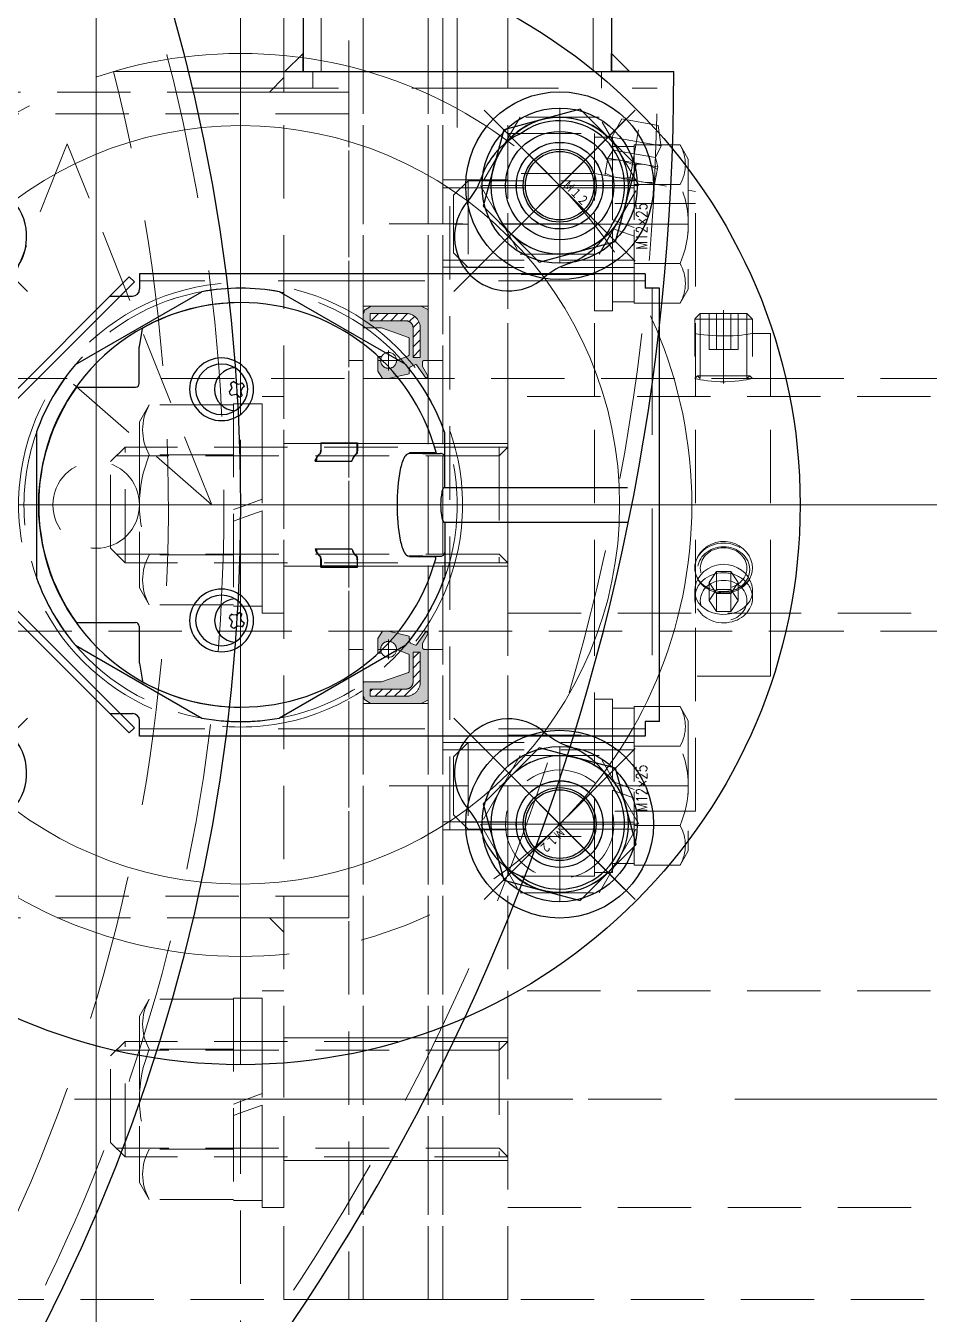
# Model space of a CAD drawing. Header units: millimetres. Extents: x 0 to 49006, y -7876 to 6995.
# Drawn here: x 31960 to 32085.1, y 5787.5 to 5965.8 of the extents above; entities that cross this region are included whole.
import ezdxf

# ---------------------------------------------------------------- set-up
doc = ezdxf.new("R2010")
doc.units = ezdxf.units.MM
doc.header["$LTSCALE"] = 3.2
for name, pattern in [('CENTER2', [28.575, 19.05, -3.175, 3.175, -3.175]), ('Dashed', [2, 1, -1]), ('HIDDEN', [9.525, 6.35, -3.175]), ('HIDDEN2', [4.7625, 3.175, -1.5875])]:
    doc.linetypes.add(name, pattern=pattern)
for name, color, linetype, lineweight in [('01_NORMAL', 7, 'Continuous', 25), ('01_外形線', 7, 'Continuous', 25), ('03_かくれ線', 6, 'HIDDEN2', 13), ('04_HIDDEN', 2, 'HIDDEN', 13), ('04_中心線', 1, 'CENTER2', 9), ('05_CENTER', 4, 'CENTER2', 13)]:
    doc.layers.add(name, color=color, linetype=linetype, lineweight=lineweight)
doc.layers.add('10_DRAFT', color=8, linetype='Continuous', lineweight=0, plot=False)
doc.styles.add('KANJI0', font='txt.shx', dxfattribs={"width": 0.9, "height": 30, "bigfont": 'bigfont'})
doc.styles.add('寸法用', font='simplex.shx', dxfattribs={"width": 0.8, "bigfont": '@extfont2.shx'})
pattern_1 = [(45, (24067.0499, 5498.032), (-0.67351921, 0.67351921), [])]

# ---------------------------------------------------------------- blocks, each defined once
blk = doc.blocks.new('A$C64152858_1_1')
at = {"color": 0}
blk.add_lwpolyline([(340, 235), (405, 235), (405, -115), (340, -115)], close=True, dxfattribs=at)
at = {"layer": '05_CENTER'}
blk.add_line((-1300.31, 60), (668.48, 60), dxfattribs=at)
blk = doc.blocks.new('*U2209')
at = {"layer": '04_中心線', "color": 0, "linetype": 'CENTER2', "transparency": 16777216}
for p, q in [((0, 1.2), (0, 9.5)), ((-9.5, 0), (-1.2, 0)), ((1.2, 0), (9.5, 0)), ((0, -9.5), (0, -1.2))]:
    blk.add_line(p, q, dxfattribs=at)
at = {"layer": '04_中心線', "color": 0, "linetype": 'Continuous', "transparency": 16777216}
for p, q in [((-0.6, 0), (0.6, 0)), ((0, -0.6), (0, 0.6))]:
    blk.add_line(p, q, dxfattribs=at)
blk = doc.blocks.new('*U2269')
at = {"layer": '04_中心線', "color": 0, "linetype": 'CENTER2', "transparency": 16777216}
blk.add_line((0, 50), (0, 253.5), dxfattribs=at)
blk = doc.blocks.new('*U2271')
at = {"layer": '04_中心線', "color": 0, "linetype": 'CENTER2', "transparency": 16777216}
for p, q in [((0, 1.2), (0, 9.5)), ((-9.5, 0), (-1.2, 0)), ((1.2, 0), (9.5, 0)), ((0, -9.5), (0, -1.2))]:
    blk.add_line(p, q, dxfattribs=at)
at = {"layer": '04_中心線', "color": 0, "linetype": 'Continuous', "transparency": 16777216}
for p, q in [((-0.6, 0), (0.6, 0)), ((0, -0.6), (0, 0.6))]:
    blk.add_line(p, q, dxfattribs=at)
blk = doc.blocks.new('*U2265')
at = {"layer": '04_中心線', "color": 0, "linetype": 'CENTER2', "transparency": 16777216}
blk.add_line((0, 88), (0, 443.5), dxfattribs=at)
blk = doc.blocks.new('*U2236')
at = {"layer": '04_中心線', "color": 0, "linetype": 'CENTER2', "transparency": 16777216}
blk.add_line((88, 0), (443.5, 0), dxfattribs=at)
blk = doc.blocks.new('*U2234')
at = {"layer": '04_中心線', "color": 0, "linetype": 'CENTER2', "transparency": 16777216}
for p, q in [((0, 12.5), (0, 66)), ((-66, 0), (-12.5, 0)), ((12.5, 0), (66, 0)), ((0, -66), (0, -12.5))]:
    blk.add_line(p, q, dxfattribs=at)
at = {"layer": '04_中心線', "color": 0, "linetype": 'Continuous', "transparency": 16777216}
for p, q in [((0, -6.25), (0, 6.25)), ((-6.25, 0), (6.25, 0))]:
    blk.add_line(p, q, dxfattribs=at)
blk = doc.blocks.new('*U2230')
at = {"layer": '04_中心線', "color": 0, "linetype": 'CENTER2', "transparency": 16777216}
for p, q in [((0, 1.5), (0, 11)), ((-11, 0), (-1.5, 0)), ((1.5, 0), (11, 0)), ((0, -11), (0, -1.5))]:
    blk.add_line(p, q, dxfattribs=at)
at = {"layer": '04_中心線', "color": 0, "linetype": 'Continuous', "transparency": 16777216}
for p, q in [((-0.75, 0), (0.75, 0)), ((0, -0.75), (0, 0.75))]:
    blk.add_line(p, q, dxfattribs=at)
blk = doc.blocks.new('*U2231')
at = {"layer": '04_中心線', "color": 0, "linetype": 'CENTER2', "transparency": 16777216}
for p, q in [((0, 1.5), (0, 11)), ((-11, 0), (-1.5, 0)), ((1.5, 0), (11, 0)), ((0, -11), (0, -1.5))]:
    blk.add_line(p, q, dxfattribs=at)
at = {"layer": '04_中心線', "color": 0, "linetype": 'Continuous', "transparency": 16777216}
for p, q in [((-0.75, 0), (0.75, 0)), ((0, -0.75), (0, 0.75))]:
    blk.add_line(p, q, dxfattribs=at)
blk = doc.blocks.new('*U2232')
at = {"layer": '04_中心線', "color": 0, "linetype": 'CENTER2', "transparency": 16777216}
for p, q in [((0, 1.5), (0, 11)), ((-11, 0), (-1.5, 0)), ((1.5, 0), (11, 0)), ((0, -11), (0, -1.5))]:
    blk.add_line(p, q, dxfattribs=at)
at = {"layer": '04_中心線', "color": 0, "linetype": 'Continuous', "transparency": 16777216}
for p, q in [((-0.75, 0), (0.75, 0)), ((0, -0.75), (0, 0.75))]:
    blk.add_line(p, q, dxfattribs=at)
blk = doc.blocks.new('*U2253')
at = {"layer": '04_中心線', "color": 0, "linetype": 'CENTER2', "transparency": 16777216}
for p, q in [((0, 1.5), (0, 11)), ((-11, 0), (-1.5, 0)), ((1.5, 0), (11, 0)), ((0, -11), (0, -1.5))]:
    blk.add_line(p, q, dxfattribs=at)
at = {"layer": '04_中心線', "color": 0, "linetype": 'Continuous', "transparency": 16777216}
for p, q in [((-0.75, 0), (0.75, 0)), ((0, -0.75), (0, 0.75))]:
    blk.add_line(p, q, dxfattribs=at)
blk = doc.blocks.new('*U289')
at = {"layer": '05_CENTER', "color": 0, "linetype": 'CENTER2', "transparency": 16777216}
for p, q in [((0, 15.5), (0, 81)), ((-81, 0), (-15.5, 0)), ((15.5, 0), (81, 0)), ((0, -81), (0, -15.5))]:
    blk.add_line(p, q, dxfattribs=at)
at = {"layer": '05_CENTER', "color": 0, "linetype": 'Continuous', "transparency": 16777216}
for p, q in [((0, -7.75), (0, 7.75)), ((-7.75, 0), (7.75, 0))]:
    blk.add_line(p, q, dxfattribs=at)
blk = doc.blocks.new('A$C6802FCCA_1_1')
at = {"color": 0}
for p, q in [((-2.4, 28.21), (-2.4, 53.6)), ((2.4, 28.21), (2.4, 53.6)), ((-2.4, 28.27), (-10.01, 28.27)), ((-7.33, 27.03), (-7.1, 27.09)), ((-7.2, 26.84), (-7.2, 23.39)), ((-7.1, 25.24), (-7.1, 27.7)), ((2.4, 28.27), (10.01, 28.27)), ((7.1, 25.24), (7.1, 27.7)), ((7.33, 27.03), (7.1, 27.09)), ((7.2, 26.84), (7.2, 23.39)), ((-7.2, 25.25), (-7.1, 25.25)), ((-7.1, 25.24), (-7.1, 23.29)), ((-7.1, 25.24), (-7.1, 25.24)), ((7.2, 25.25), (7.1, 25.25)), ((7.1, 25.24), (7.1, 23.29)), ((7.1, 25.24), (7.1, 25.24)), ((-19.42, 22.87), (-29.51, 5.38)), ((19.42, 22.87), (29.51, 5.38)), ((-8.6, 16.21), (-7.58, 16.21)), ((-8.6, 11.1), (-8.6, 16.21)), ((-8.5, 16.21), (-8.5, 11.15)), ((-7.58, 16.16), (-8.5, 16.16)), ((8.6, 16.21), (7.58, 16.21)), ((7.58, 16.16), (8.5, 16.16)), ((8.5, 16.21), (8.5, 11.15)), ((8.6, 11.1), (8.6, 16.21)), ((-6.07, 15.43), (-6.28, 15.51)), ((-6.07, 10.32), (-6.07, 15.43)), ((6.07, 15.43), (6.28, 15.51)), ((6.07, 10.32), (6.07, 15.43)), ((-8.5, 13), (-8.6, 13)), ((8.5, 13), (8.6, 13)), ((-8.6, 11.1), (-7.58, 11.1)), ((-7.58, 11.15), (-8.5, 11.15)), ((7.58, 11.15), (8.5, 11.15)), ((8.6, 11.1), (7.58, 11.1)), ((-6.07, 10.32), (-6.28, 10.4)), ((-6.07, 10.5), (-6.21, 10.5)), ((6.07, 10.5), (6.21, 10.5)), ((6.07, 10.32), (6.28, 10.4)), ((-16.8, 0.08), (-16.89, 0.19)), ((-16.72, -0.33), (-16.8, 0.08)), ((-16.39, 0.54), (-16.19, 0.25)), ((-16.19, 0.25), (-15.81, 0.02)), ((-15.81, 0.02), (-15.37, 0.08)), ((-15.37, 0.08), (-15.14, 0.23)), ((15.37, 0.08), (15.14, 0.23)), ((15.81, 0.02), (15.37, 0.08)), ((16.19, 0.25), (15.81, 0.02)), ((16.39, 0.54), (16.19, 0.25)), ((16.72, -0.33), (16.8, 0.08)), ((16.8, 0.08), (16.89, 0.19)), ((-17.06, -0.93), (-16.91, -0.69)), ((-16.91, -0.69), (-16.72, -0.33)), ((-16.59, -1.28), (-16.72, -1.38)), ((-16.15, -1.17), (-16.59, -1.28)), ((-15.77, -1.45), (-16.15, -1.17)), ((-15.69, -1.59), (-15.77, -1.45)), ((-15.03, -0.28), (-15.28, -0.62)), ((-15.28, -0.62), (-15.2, -1.08)), ((-15.2, -1.08), (-15.13, -1.24)), ((-14.9, -0.21), (-15.03, -0.28)), ((14.9, -0.21), (15.03, -0.28)), ((15.03, -0.28), (15.28, -0.62)), ((15.2, -1.08), (15.13, -1.24)), ((15.28, -0.62), (15.2, -1.08)), ((15.69, -1.59), (15.77, -1.45)), ((15.77, -1.45), (16.15, -1.17)), ((16.15, -1.17), (16.59, -1.28)), ((16.59, -1.28), (16.72, -1.38)), ((16.91, -0.69), (16.72, -0.33)), ((17.06, -0.93), (16.91, -0.69)), ((-19.42, -22.87), (-29.51, -5.38)), ((19.42, -22.87), (29.51, -5.38)), ((-21.93, -14.02), (-24.38, -13.57)), ((-16.8, -14.03), (-21.89, -14.03)), ((16.8, -14.03), (21.89, -14.03)), ((21.93, -14.02), (24.38, -13.57)), ((-16.3, -22.62), (-16.3, -14.53)), ((16.3, -22.62), (16.3, -14.53)), ((-10.1, -28.25), (10.1, -28.25))]:
    blk.add_line(p, q, dxfattribs=at)
blk.add_circle((0, 0), 77.5, dxfattribs=at)
for centre, radius, start, end in [((-44.19, 44.19), 9, 56.7088, 213.2912), ((44.19, 44.19), 9, 326.7088, 123.2912), ((-33.77, 60.08), 10, 236.7088, 242.8907), ((-42.67, 42.67), 9.55, 35.7462, 62.8907), ((42.67, 42.67), 9.55, 117.1093, 144.2538), ((33.77, 60.08), 10, 297.1093, 303.2912), ((-42.43, 42.43), 9.5, 18.5575, 37.8301), ((42.43, 42.43), 9.5, 142.1699, 161.4425), ((-23.94, 48.63), 10, 198.5575, 221.1228), ((23.94, 48.63), 10, 318.8772, 341.4425), ((-37.12, 37.12), 7.5, 228.8772, 41.1228), ((37.12, 37.12), 7.5, 138.8772, 311.1228), ((-60.08, 33.77), 10, 27.1093, 33.2912), ((60.08, 33.77), 10, 146.7088, 152.8907), ((-42.67, 42.67), 9.55, 207.1093, 234.2538), ((42.67, 42.67), 9.55, 305.7462, 332.8907), ((-42.43, 42.43), 9.5, 232.1699, 251.4425), ((42.43, 42.43), 9.5, 288.5575, 307.8301), ((-48.63, 23.94), 10, 48.8772, 71.4425), ((48.63, 23.94), 10, 108.5575, 131.1228), ((0, 0.04), 28, 105.4396, 180.0879), ((0, 0), 30, 109.622, 130.3326), ((-10.01, 28.07), 0.2, 90, 109.622), ((-7.4, 26.84), 0.2, 0.428, 105.4375), ((-6.58, 27.75), 0.518, 90.6717, 185.1987), ((-2.24, 28.23), 0.163, 184.5167, 233.4368), ((-1.53, 29.29), 1.44, 236.1894, 259.0831), ((0, 37.16), 9.45, 258.9899, 281.0101), ((1.53, 29.29), 1.44, 280.9169, 303.8106), ((2.24, 28.23), 0.163, 306.5632, 355.4833), ((6.58, 27.75), 0.518, 354.8013, 89.3283), ((7.4, 26.84), 0.2, 74.5625, 179.572), ((0, 0.04), 28, 359.9121, 74.5604), ((10.01, 28.07), 0.2, 70.378, 90), ((0, 0), 30, 49.6674, 70.378), ((-7, 24.72), 0.195, 180.2552, 242.3673), ((-6.25, 23.48), 0.863, 192.4206, 242.6632), ((6.25, 23.48), 0.863, 297.3368, 347.5794), ((7, 24.72), 0.195, 297.6327, 359.7448), ((-3.86, 27.97), 5.94, 242.076, 259.9958), ((0, 49.84), 28.16, 259.9838, 280.0162), ((3.86, 27.97), 5.94, 280.0042, 297.924), ((-7.58, 14.13), 2.09, 83.0153, 90.1704), ((-7.58, 14.07), 2.09, 83.0186, 90.1684), ((-7.39, 15.52), 0.676, 66.5747, 84.7927), ((-7.39, 15.44), 0.704, 67.1707, 84.4965), ((-7.14, 16.09), 0.059, 23.7439, 67.8302), ((-7.14, 16.04), 0.0606, 24.1007, 69.0258), ((-6.62, 16.27), 0.489, 198.4951, 221.9111), ((-6.66, 16.2), 0.446, 198.0636, 215.3652), ((6.62, 16.27), 0.489, 318.0889, 341.5049), ((6.66, 16.2), 0.446, 324.6348, 341.9364), ((7.14, 16.09), 0.059, 112.1698, 156.2561), ((7.14, 16.04), 0.0606, 110.9742, 155.8993), ((7.39, 15.52), 0.676, 95.2073, 113.4253), ((7.39, 15.44), 0.704, 95.5035, 112.8293), ((7.58, 14.13), 2.09, 89.8296, 96.9847), ((7.58, 14.07), 2.09, 89.8316, 96.9814), ((-7.89, 14.3), 0.762, 143.1669, 158.7011), ((-5.98, 16.8), 1.35, 219.4797, 248.2742), ((-5.64, 17.35), 1.95, 226.1676, 250.5541), ((-6.27, 16.16), 0.646, 250.835, 268.72), ((5.64, 17.35), 1.95, 289.4459, 313.8324), ((6.27, 16.16), 0.646, 271.28, 289.165), ((5.98, 16.8), 1.35, 291.7258, 320.5203), ((7.89, 14.3), 0.762, 21.2989, 36.8331), ((-7.58, 9.07), 2.09, 83.0153, 90.1704), ((-7.58, 9.01), 2.09, 83.0186, 90.1684), ((-7.38, 10.46), 0.676, 66.5747, 84.7927), ((-7.39, 10.38), 0.704, 67.1707, 84.4965), ((-7.14, 11.03), 0.059, 23.7439, 67.8302), ((-7.14, 10.98), 0.0606, 24.1007, 69.0258), ((-6.66, 11.19), 0.446, 198.0636, 215.3652), ((-6.62, 11.16), 0.489, 198.4951, 221.9111), ((-5.98, 11.79), 1.35, 219.4797, 248.2742), ((-5.64, 12.23), 1.95, 226.1676, 250.5541), ((5.64, 12.23), 1.95, 289.4459, 313.8324), ((5.98, 11.79), 1.35, 291.7258, 320.5203), ((6.62, 11.16), 0.489, 318.0889, 341.5049), ((6.66, 11.19), 0.446, 324.6348, 341.9364), ((7.14, 11.03), 0.059, 112.1698, 156.2561), ((7.14, 10.98), 0.0606, 110.9742, 155.8993), ((7.38, 10.46), 0.676, 95.2073, 113.4253), ((7.39, 10.38), 0.704, 95.5035, 112.8293), ((7.58, 9.07), 2.09, 89.8296, 96.9847), ((7.58, 9.01), 2.09, 89.8316, 96.9814), ((-6.23, 11.35), 0.857, 252.868, 271.4381), ((6.23, 11.35), 0.857, 268.5619, 287.132), ((0.01, 0), 30.01, 169.6742, 190.3311), ((-0.01, 0), 30.01, 349.6689, 10.3258), ((-15.9, -2.63), 4.44, 91.2658, 268.7342), ((-16.1, -2.63), 4.44, 271.2658, 88.7342), ((16.1, -2.63), 4.44, 91.2658, 268.7342), ((15.9, -2.63), 4.44, 271.2658, 88.7342), ((0, 0), 28, 180, 0), ((0, 0.04), 28, 180.0885, 208.861), ((-15.88, -2.63), 3.62, 91.8591, 268.1409), ((-16.01, -0.54), 1.14, 109.4479, 140.1438), ((-16.12, -2.63), 3.62, 271.8591, 88.1409), ((-15.97, -0.52), 1.11, 16.2035, 42.2734), ((16.12, -2.63), 3.62, 91.8591, 268.1409), ((15.97, -0.52), 1.11, 137.7266, 163.7965), ((15.88, -2.63), 3.62, 271.8591, 88.1409), ((16.01, -0.54), 1.14, 39.8562, 70.5521), ((0, 0.04), 28, 331.139, 359.9115), ((-16, -0.62), 3, 183.3005, 356.6996), ((-16.03, -0.51), 1.12, 202.2398, 231.5512), ((-15.99, -0.49), 1.15, 285.4017, 318.7182), ((16, -0.59), 3, 183.3005, 356.6996), ((15.99, -0.49), 1.15, 221.2818, 254.5983), ((16.03, -0.51), 1.12, 308.4488, 337.7602), ((-24.35, -13.37), 0.2, 208.8598, 259.33), ((-21.89, -13.83), 0.2, 259.679, 270), ((-16.8, -14.53), 0.5, 0, 90), ((16.8, -14.53), 0.5, 90, 180), ((21.89, -13.83), 0.2, 270, 280.321), ((24.35, -13.37), 0.2, 280.67, 331.1402), ((0, 0), 30, 229.6674, 250.3326), ((-16.1, -22.62), 0.2, 180.428, 234.6102), ((0, 0.04), 28, 234.6094, 305.3906), ((0, 0), 30, 289.6674, 310.3326), ((16.1, -22.62), 0.2, 305.3898, 359.572), ((-37.12, -37.12), 7.5, 318.8772, 131.1228), ((37.12, -37.12), 7.5, 48.8772, 221.1228), ((-48.63, -23.94), 10, 288.5575, 311.1228), ((48.63, -23.94), 10, 228.8772, 251.4425), ((-42.43, -42.43), 9.5, 108.5575, 127.8301), ((42.43, -42.43), 9.5, 52.1699, 71.4425), ((-42.67, -42.67), 9.55, 125.7462, 152.8907), ((42.67, -42.67), 9.55, 27.1093, 54.2538), ((-60.08, -33.77), 10, 326.7088, 332.8907), ((60.08, -33.77), 10, 207.1093, 213.2912), ((-44.19, -44.19), 9, 146.7088, 303.2912), ((44.19, -44.19), 9, 236.7088, 33.2912), ((-23.94, -48.63), 10, 138.8772, 161.4425), ((23.94, -48.63), 10, 18.5575, 41.1228), ((-42.43, -42.43), 9.5, 322.1699, 341.4425), ((42.43, -42.43), 9.5, 198.5575, 217.8301), ((-42.67, -42.67), 9.55, 297.1093, 324.2538), ((42.67, -42.67), 9.55, 215.7462, 242.8907), ((-33.77, -60.08), 10, 117.1093, 123.2912), ((33.77, -60.08), 10, 56.7088, 62.8907)]:
    blk.add_arc(centre, radius, start, end, dxfattribs=at)
at = {"layer": '05_CENTER', "color": 0}
for p, q in [((-53.19, 53.19), (-29.53, 29.53)), ((53.19, 53.19), (29.53, 29.53)), ((-53.19, -53.19), (-29.53, -29.53)), ((53.19, -53.19), (29.53, -29.53))]:
    blk.add_line(p, q, dxfattribs=at)
blk.add_circle((0, 0), 62.5, dxfattribs=at)
at = {"layer": '10_DRAFT'}
blk.add_circle((0, 0), 52.5, dxfattribs=at)
at = {"layer": '05_CENTER', "color": 0, "linetype": 'CENTER2'}
blk.add_blockref('*U289', (0, 0), dxfattribs=at)
blk = doc.blocks.new('A$C680305B0_1_1')
at = {"color": 0}
for p, q in [((-15.42, 31.57), (-32.98, 14)), ((-16.68, 28.89), (-14.71, 30.86)), ((-15.42, 31.57), (-14.71, 30.86)), ((-15.42, 31.57), (-14.71, 30.86)), ((56.02, 32), (-13.98, 32)), ((-13.98, 32), (-13.98, 29.89)), ((56.02, 32), (56.02, 30)), ((-18.1, 28.89), (-14.98, 28.89)), ((58.02, 30), (56.02, 30)), ((58.02, -30), (58.02, 30)), ((-32.98, 14), (-32.98, -14)), ((-15.42, -31.57), (-32.98, -14)), ((-18.1, -28.89), (-14.98, -28.89)), ((-16.68, -28.89), (-14.71, -30.86)), ((-13.98, -32), (-13.98, -29.89)), ((56.02, -30), (56.02, -32)), ((58.02, -30), (56.02, -30)), ((-15.42, -31.57), (-14.71, -30.86)), ((-15.42, -31.57), (-14.71, -30.86)), ((56.02, -32), (-13.98, -32))]:
    blk.add_line(p, q, dxfattribs=at)
for centre, start, end in [((-14.98, 29.89), 270, 0), ((-14.98, -29.89), 0, 90)]:
    blk.add_arc(centre, 1, start, end, dxfattribs=at)
at = {"layer": '04_HIDDEN', "color": 0}
for p, q in [((56.02, 31), (-13.98, 31)), ((-16.68, 28.89), (-31.98, 13.59)), ((57.02, 30), (57.02, -30)), ((-31.98, 13.59), (-31.98, -13.59)), ((-16.68, -28.89), (-31.98, -13.59)), ((56.02, -31), (-13.98, -31))]:
    blk.add_line(p, q, dxfattribs=at)
for radius in [30.75, 30]:
    blk.add_circle((0, 0), radius, dxfattribs=at)
blk = doc.blocks.new('12b_1_1_1_1')
at = {"color": 0, "linetype": 'CENTER2'}
for p, q in [((0, -14.77), (0, 14.77)), ((14.77, 0), (-14.77, 0))]:
    blk.add_line(p, q, dxfattribs=at)
at = {"color": 0}
for p, q in [((-5.48, 9.48), (-10.95, 0)), ((5.48, 9.48), (-5.48, 9.48)), ((10.95, 0), (5.48, 9.48)), ((-10.95, 0), (-5.48, -9.48)), ((5.48, -9.48), (10.95, 0)), ((-5.48, -9.48), (5.48, -9.48))]:
    blk.add_line(p, q, dxfattribs=at)
for radius in [13, 10.75, 9.48, 6, 4.75]:
    blk.add_circle((0, 0), radius, dxfattribs=at)
at = {"layer": '10_DRAFT', "linetype": 'CENTER2', "style": 'KANJI0', "width": 0.82}
blk.add_text('Ｍ１２', height=1.5, dxfattribs=at).set_placement((0.31, 0.09))
blk = doc.blocks.new('A$C68031076_1_1')
at = {"color": 0}
for centre in [(-44.19, 44.19), (44.19, 44.19)]:
    blk.add_circle(centre, 7.5, dxfattribs=at)
at = {"layer": '05_CENTER'}
for p, q in [((-51.62, 51.62), (-36.77, 36.77)), ((51.62, 51.62), (36.77, 36.77))]:
    blk.add_line(p, q, dxfattribs=at)
at = {"color": 4, "rotation": 270}
blk.add_blockref('A$C6802FCCA_1_1', (0, 0), dxfattribs=at)
for p, rotation in [((-44.19, 44.19), 45), ((44.19, 44.19), 315), ((-44.19, -44.19), 135), ((44.19, -44.19), 224.9999999999999)]:
    blk.add_blockref('12b_1_1_1_1', p, dxfattribs=dict(rotation=rotation))
at = {"color": 4}
blk.add_blockref('A$C680305B0_1_1', (0, 0), dxfattribs=at)

msp = doc.modelspace()

# ---------------------------------------------------------------- hatches: boundary and pattern name
at = {"layer": '03_かくれ線', "transparency": 33554521}
h = msp.add_hatch(color=256, dxfattribs=at)
h.dxf.hatch_style = 1
h.paths.add_polyline_path([(32011.322, 5919.523), (32012.986, 5920.173, 0.3088836), (32013.05, 5920.266), (32013.05, 5922.618, 0.3190695), (32012.982, 5922.713), (32009.222, 5924.023), (32006.822, 5924.023, -0.4142136), (32006.722, 5924.123), (32006.722, 5926.023), (32006.862, 5926.238), (32006.862, 5926.423, -0.5051343), (32006.992, 5926.519), (32007.697, 5927.006, -0.1522158), (32007.753, 5927.023), (32014.699, 5927.023, -0.1164338), (32014.743, 5927.013), (32015.667, 5926.551, -0.284079), (32015.722, 5926.461), (32015.722, 5919.623, -0.4142136), (32015.622, 5919.523), (32015.17, 5919.523, 0.4142136), (32014.92, 5919.273), (32014.92, 5918.694), (32015.722, 5917.299), (32015.43, 5917.023), (32014.074, 5918.905, 0.3459578), (32013.955, 5918.939), (32013.263, 5918.658, 0.2442226), (32013.174, 5918.553), (32013.05, 5918.014), (32013.05, 5917.685), (32010.222, 5917.023), (32009.385, 5917.023), (32008.739, 5918.013, -0.1455715), (32008.722, 5918.068), (32008.722, 5919.943, -0.4142136), (32008.822, 5920.043), (32009.253, 5920.043, 1.2821135)])
h.paths.add_polyline_path([(32013.616, 5919.908), (32014.616, 5919.908), (32014.616, 5924.023, 0.4142136), (32012.616, 5926.023), (32007.672, 5926.023), (32007.672, 5925.023), (32012.616, 5925.023, -0.4142136), (32013.616, 5924.023)], flags=16)
at = {"layer": '03_かくれ線'}
h = msp.add_hatch(dxfattribs=at)
h.set_pattern_fill('ANSI31', color=256, scale=0.3, angle=360)
h.set_pattern_definition(pattern_1)
h.paths.add_polyline_path([(32014.616, 5924.023), (32014.616, 5919.908), (32013.616, 5919.908), (32013.616, 5924.023, 0.4142136), (32012.616, 5925.023), (32007.672, 5925.023), (32007.672, 5926.023), (32012.616, 5926.023, -0.4142136)])
at = {"layer": '03_かくれ線', "transparency": 33554521}
h = msp.add_hatch(color=256, dxfattribs=at)
h.dxf.hatch_style = 1
h.paths.add_polyline_path([(32011.322, 5879.523), (32012.986, 5878.873, -0.3088836), (32013.05, 5878.78), (32013.05, 5876.428, -0.3190695), (32012.982, 5876.334), (32009.222, 5875.023), (32006.822, 5875.023, 0.4142136), (32006.722, 5874.923), (32006.722, 5873.023), (32006.862, 5872.808), (32006.862, 5872.623, 0.5051343), (32006.992, 5872.528), (32007.697, 5872.041, 0.1522158), (32007.753, 5872.023), (32014.699, 5872.023, 0.1164338), (32014.743, 5872.034), (32015.667, 5872.496, 0.284079), (32015.722, 5872.585), (32015.722, 5879.423, 0.4142136), (32015.622, 5879.523), (32015.17, 5879.523, -0.4142136), (32014.92, 5879.773), (32014.92, 5880.353), (32015.722, 5881.748), (32015.43, 5882.023), (32014.074, 5880.141, -0.3459578), (32013.955, 5880.107), (32013.263, 5880.388, -0.2442226), (32013.174, 5880.493), (32013.05, 5881.032), (32013.05, 5881.361), (32010.222, 5882.023), (32009.385, 5882.023), (32008.739, 5881.033, 0.1455715), (32008.722, 5880.978), (32008.722, 5879.104, 0.4142136), (32008.822, 5879.004), (32009.253, 5879.004, -1.2821135)])
h.paths.add_polyline_path([(32013.616, 5879.138), (32014.616, 5879.138), (32014.616, 5875.023, -0.4142136), (32012.616, 5873.023), (32007.672, 5873.023), (32007.672, 5874.023), (32012.616, 5874.023, 0.4142136), (32013.616, 5875.023)], flags=16)
at = {"layer": '03_かくれ線'}
h = msp.add_hatch(dxfattribs=at)
h.set_pattern_fill('ANSI31', color=256, scale=0.3, angle=360)
h.set_pattern_definition(pattern_1)
h.paths.add_polyline_path([(32014.616, 5875.023), (32014.616, 5879.138), (32013.616, 5879.138), (32013.616, 5875.023, -0.4142136), (32012.616, 5874.023), (32007.672, 5874.023), (32007.672, 5873.023), (32012.616, 5873.023, 0.4142136)])

# ---------------------------------------------------------------- linework, layer by layer
at = {"color": 0}
for p, q in [((31998.372, 6090.523), (31998.372, 5959.523)), ((32041.072, 6090.523), (32041.072, 5959.523)), ((31982.416, 5959.523), (32049.722, 5959.523))]:
    msp.add_line(p, q, dxfattribs=at)
at = {"color": 3}
for points in [[(31998.372, 5959.523), (31998.372, 5962.023), (31998.372, 5962.023), (31995.872, 5959.523)], [(32041.072, 5959.523), (32041.072, 5962.023), (32041.072, 5962.023), (32043.572, 5959.523)]]:
    msp.add_lwpolyline(points, close=True, dxfattribs=at)
at = {"color": 0}
msp.add_circle((31739.722, 5899.523), 250, dxfattribs=at)
msp.add_arc((31739.722, 5959.523), 310, 270, 0, dxfattribs=at)
at = {"layer": '01_外形線'}
for centre, radius in [((32033.916, 5943.717), 6), ((32033.916, 5943.717), 5.053), ((32033.916, 5855.329), 6), ((32033.916, 5855.329), 5.053)]:
    msp.add_circle(centre, radius, dxfattribs=at)
at = {"layer": '03_かくれ線'}
for p, q in [((31989.722, 5956.673), (31541.722, 5956.673)), ((31995.722, 5956.673), (31989.722, 5956.673)), ((32004.722, 5956.673), (31995.722, 5956.673)), ((31995.722, 5956.673), (32004.722, 5956.673)), ((32004.722, 5842.373), (32004.722, 5956.673)), ((32004.722, 5953.673), (31936.722, 5953.673)), ((31965.722, 5949.523), (31952.722, 5917.023)), ((31985.722, 5899.523), (31965.722, 5949.523)), ((32047.18, 5949.384), (32047.967, 5949.245)), ((32047.967, 5949.245), (32047.947, 5949.384)), ((32038.722, 5945.414), (32051.722, 5943.1)), ((32017.722, 5944.515), (32026.722, 5944.515)), ((32017.722, 5943.414), (32026.722, 5943.414)), ((32051.722, 5941.255), (32038.722, 5941.255)), ((32035.722, 5938.423), (32008.722, 5938.423)), ((32017.722, 5933.414), (32026.722, 5933.414)), ((32017.722, 5932.414), (32026.722, 5932.414)), ((32006.722, 5927.023), (32015.722, 5927.023)), ((32004.722, 5919.523), (32006.722, 5919.523)), ((32015.722, 5919.523), (32017.722, 5919.523)), ((31985.722, 5899.523), (31965.722, 5917.023)), ((31978.722, 5917.023), (32063.122, 5917.023)), ((32063.122, 5917.023), (32125.322, 5917.023)), ((31989.722, 5913.523), (31988.722, 5913.523)), ((32026.722, 5884.523), (32026.722, 5914.523)), ((32038.722, 5884.523), (32038.722, 5914.523)), ((31995.722, 5908.023), (32004.722, 5908.023)), ((32004.722, 5908.023), (32006.722, 5908.023)), ((32006.722, 5908.023), (32015.722, 5908.023)), ((32006.722, 5908.023), (32015.722, 5908.023)), ((32015.722, 5908.023), (32017.722, 5908.023)), ((32017.722, 5908.023), (32026.722, 5908.023)), ((31985.725, 5899.523), (32015.099, 5899.523)), ((31989.722, 5899.231), (31988.722, 5898.867)), ((32015.722, 5899.523), (31995.722, 5899.523)), ((32026.722, 5899.523), (32006.722, 5899.523)), ((32035.722, 5899.523), (32008.722, 5899.523)), ((32035.722, 5899.523), (32008.722, 5899.523)), ((31989.722, 5897.631), (31988.722, 5897.267)), ((31995.722, 5891.023), (32004.722, 5891.023)), ((32004.722, 5891.023), (32006.722, 5891.023)), ((32006.722, 5891.023), (32015.722, 5891.023)), ((32006.722, 5891.023), (32015.722, 5891.023)), ((32015.722, 5891.023), (32017.722, 5891.023)), ((32017.722, 5891.023), (32026.722, 5891.023)), ((31989.722, 5885.523), (31988.722, 5885.523)), ((31925.722, 5882.023), (32063.122, 5882.023)), ((32063.122, 5882.023), (32125.322, 5882.023)), ((32004.722, 5879.523), (32006.722, 5879.523)), ((32015.722, 5879.523), (32017.722, 5879.523)), ((32006.722, 5872.023), (32015.722, 5872.023)), ((32017.722, 5866.632), (32026.722, 5866.632)), ((32017.722, 5865.632), (32026.722, 5865.632)), ((32035.722, 5860.624), (32008.722, 5860.624)), ((32051.722, 5857.123), (32038.722, 5857.123)), ((32017.722, 5855.632), (32026.722, 5855.632)), ((32017.722, 5854.532), (32026.722, 5854.532)), ((32004.722, 5845.373), (31936.722, 5845.373)), ((31989.722, 5842.373), (31541.722, 5842.373)), ((31995.722, 5842.373), (31989.722, 5842.373)), ((32004.722, 5842.373), (31995.722, 5842.373)), ((31995.722, 5842.373), (32004.722, 5842.373)), ((31989.722, 5831.242), (31988.722, 5831.242)), ((32176.722, 5832.251), (32026.722, 5832.251)), ((32026.722, 5832.251), (32026.722, 5802.251)), ((31995.722, 5825.751), (32004.722, 5825.751)), ((32004.722, 5825.751), (32006.722, 5825.751)), ((32006.722, 5825.751), (32015.722, 5825.751)), ((32015.722, 5825.751), (32017.722, 5825.751)), ((32017.722, 5825.751), (32026.722, 5825.751)), ((31985.725, 5817.251), (32015.099, 5817.251)), ((31989.722, 5816.95), (31988.722, 5816.586)), ((32015.722, 5817.251), (31995.722, 5817.251)), ((32026.722, 5817.251), (32006.722, 5817.251)), ((32035.722, 5817.251), (32008.722, 5817.251)), ((31989.722, 5815.35), (31988.722, 5814.986)), ((31995.722, 5808.751), (32004.722, 5808.751)), ((32004.722, 5808.751), (32006.722, 5808.751)), ((32006.722, 5808.751), (32015.722, 5808.751)), ((32015.722, 5808.751), (32017.722, 5808.751)), ((32017.722, 5808.751), (32026.722, 5808.751)), ((31989.722, 5803.242), (31988.722, 5803.242)), ((32026.722, 5802.251), (32166.722, 5802.251))]:
    msp.add_line(p, q, dxfattribs=at)
for points in [[(31984.722, 6149.523), (31494.722, 6149.523), (31489.722, 6144.523), (31489.722, 5654.523), (31494.722, 5649.523), (31984.722, 5649.523), (31989.722, 5654.523), (31989.722, 6144.523)], [(31995.722, 6009.523), (32004.722, 6009.523), (32004.722, 5789.523), (31995.722, 5789.523)], [(32004.722, 6009.523), (32004.722, 5789.523), (32006.722, 5789.523), (32006.722, 6009.523)], [(32006.722, 6009.523), (32006.722, 5789.523), (32015.722, 5789.523), (32015.722, 6009.523)], [(32015.722, 6009.523), (32015.722, 5789.523), (32017.722, 5789.523), (32017.722, 6009.523)], [(32017.722, 6009.523), (32017.722, 5789.523), (32026.722, 5789.523), (32026.722, 6009.523)], [(31995.722, 5956.673), (31993.722, 5956.673), (31993.722, 5956.673), (31995.722, 5958.673)], [(32026.722, 5884.523), (32176.722, 5884.523), (32176.722, 5914.523), (32026.722, 5914.523)], [(31995.722, 5842.373), (31993.722, 5842.373), (31993.722, 5842.373), (31995.722, 5840.373)]]:
    msp.add_lwpolyline(points, close=True, dxfattribs=at)
at = {"layer": '03_かくれ線', "transparency": 33554559}
for points in [[(31489.722, 6144.523), (31489.722, 5654.523), (31494.722, 5649.523), (31984.722, 5649.523), (31989.722, 5654.523), (31989.722, 6144.523), (31984.722, 6149.523), (31494.722, 6149.523)], [(31342.722, 5789.523), (32136.722, 5789.523), (32136.722, 5749.523), (31342.722, 5749.523)]]:
    msp.add_lwpolyline(points, close=True, dxfattribs=at)
at = {"layer": '03_かくれ線'}
for points in [[(32028.432, 5953.217), (32022.947, 5943.717)], [(32039.401, 5953.217), (32028.432, 5953.217)], [(32044.886, 5943.717), (32039.401, 5953.217)], [(32041.153, 5950.447), (32042.508, 5952.949)], [(32042.508, 5952.949), (32047.55, 5952.06)], [(32043.074, 5941.416), (32045.219, 5953.585)], [(32026.722, 5950.914), (32038.722, 5950.914)], [(32026.722, 5914.523), (32026.722, 5950.914)], [(32038.722, 5914.523), (32038.722, 5950.914)], [(32038.722, 5926.406), (32038.722, 5950.406)], [(32041.222, 5950.406), (32038.722, 5950.406)], [(32041.341, 5948.636), (32041.153, 5950.447)], [(32041.153, 5950.447), (32047.18, 5949.384)], [(32041.222, 5926.406), (32041.222, 5950.406)], [(32047.55, 5952.06), (32047.947, 5949.384)], [(32040.599, 5947.538), (32041.341, 5948.636)], [(32041.222, 5949.156), (32041.222, 5939.006)], [(32041.222, 5949.156), (32044.222, 5949.156)], [(32041.341, 5948.636), (32047.171, 5947.608)], [(32044.222, 5949.375), (32050.585, 5949.375)], [(32044.222, 5927.436), (32044.222, 5949.375)], [(32044.222, 5949.156), (32044.222, 5937.914)], [(32047.967, 5949.245), (32047.171, 5947.608)], [(32050.585, 5949.375), (32051.722, 5947.406)], [(32040.599, 5947.538), (32040.175, 5945.136)], [(32040.545, 5947.231), (32040.987, 5947.283), (32041.429, 5947.305), (32041.878, 5947.291), (32042.323, 5947.235)], [(32040.599, 5947.538), (32047.493, 5946.323)], [(32042.323, 5947.235), (32042.445, 5947.211), (32042.842, 5947.111), (32043.23, 5946.978), (32043.992, 5946.623)], [(32047.171, 5947.608), (32047.493, 5946.323)], [(32051.722, 5947.406), (32051.722, 5929.406)], [(32038.722, 5945.414), (32026.722, 5945.414)], [(32041.899, 5944.832), (32041.777, 5944.855), (32041.38, 5944.955), (32040.991, 5945.088), (32040.23, 5945.443)], [(32043.677, 5944.836), (32043.992, 5946.623)], [(32043.992, 5946.623), (32044.433, 5946.675), (32044.875, 5946.697), (32045.325, 5946.683), (32045.769, 5946.627)], [(32045.769, 5946.627), (32045.891, 5946.604), (32046.289, 5946.504), (32046.677, 5946.371), (32047.439, 5946.015)], [(32047.069, 5943.92), (32047.493, 5946.323)], [(32018.722, 5854.523), (32018.722, 5944.523)], [(32018.722, 5944.523), (32026.722, 5944.523)], [(32021.222, 5944.406), (32019.222, 5942.406)], [(32044.222, 5943.406), (32020.222, 5943.406)], [(32044.222, 5944.406), (32021.222, 5944.406)], [(32021.222, 5944.406), (32021.222, 5932.406)], [(32022.947, 5943.717), (32028.432, 5934.217)], [(32039.401, 5934.217), (32044.886, 5943.717)], [(32043.677, 5944.836), (32043.235, 5944.783), (32042.793, 5944.761), (32042.344, 5944.776), (32041.899, 5944.832)], [(32045.346, 5944.224), (32045.224, 5944.247), (32044.826, 5944.347), (32044.438, 5944.48), (32043.677, 5944.836)], [(32044.222, 5943.89), (32050.585, 5943.89)], [(32047.123, 5944.228), (32046.682, 5944.176), (32046.24, 5944.153), (32045.791, 5944.168), (32045.346, 5944.224)], [(32019.222, 5942.406), (32019.222, 5934.406)], [(32052.722, 5942.923), (32051.722, 5943.1)], [(32052.722, 5914.523), (32052.722, 5942.923)], [(32051.722, 5941.255), (32052.722, 5941.255)], [(32051.722, 5938.406), (32019.222, 5938.406)], [(32039.322, 5938.414), (32026.122, 5938.414)], [(32041.222, 5938.406), (32038.722, 5938.406)], [(32041.222, 5939.006), (32044.222, 5937.914)], [(32041.222, 5937.806), (32041.222, 5927.656)], [(32041.222, 5937.806), (32044.222, 5936.714)], [(32044.222, 5936.714), (32044.222, 5927.656)], [(32021.222, 5932.406), (32019.222, 5934.406)], [(32044.222, 5933.406), (32020.222, 5933.406)], [(32028.432, 5934.217), (32039.401, 5934.217)], [(32044.222, 5932.921), (32050.585, 5932.921)], [(32044.222, 5932.406), (32021.222, 5932.406)], [(32038.722, 5931.414), (32026.722, 5931.414)], [(32050.585, 5927.436), (32051.722, 5929.406)], [(32044.222, 5927.656), (32041.222, 5927.656)], [(32044.222, 5927.436), (32050.585, 5927.436)], [(32038.722, 5926.406), (32041.222, 5926.406)], [(32052.622, 5925.256), (32052.722, 5925.356)], [(32052.722, 5925.356), (32053.389, 5926.023)], [(32053.389, 5926.023), (32059.855, 5926.023)], [(32053.389, 5926.023), (32053.389, 5923.131)], [(32054.602, 5921.023), (32054.602, 5926.023)], [(32055.612, 5921.023), (32055.612, 5926.023)], [(32056.622, 5926.473), (32056.622, 5913.562)], [(32057.633, 5921.023), (32057.633, 5926.023)], [(32058.643, 5921.023), (32058.643, 5926.023)], [(32059.855, 5926.023), (32060.622, 5925.256)], [(32059.855, 5926.023), (32059.855, 5923.131)], [(32052.622, 5923.248), (32052.622, 5925.256)], [(32052.622, 5925.256), (32052.722, 5925.256)], [(32052.722, 5925.256), (32060.622, 5925.256)], [(32060.622, 5925.256), (32060.622, 5923.246)], [(32052.622, 5923.248), (32052.71, 5923.234)], [(32052.71, 5923.234), (32052.828, 5923.214), (32053.086, 5923.174), (32053.449, 5923.123), (32053.895, 5923.067), (32054.43, 5923.011), (32055.017, 5922.964), (32055.668, 5922.928), (32056.138, 5922.914), (32056.622, 5922.909)], [(32053.389, 5923.132), (32053.389, 5917.023)], [(32056.862, 5922.91), (32056.509, 5922.909)], [(32056.622, 5922.909), (32057.279, 5922.918), (32057.936, 5922.945), (32058.537, 5922.987), (32059.101, 5923.04), (32059.585, 5923.095), (32059.998, 5923.151), (32060.308, 5923.197), (32060.52, 5923.231), (32060.615, 5923.247), (32060.622, 5923.248)], [(32059.855, 5923.132), (32059.855, 5917.023)], [(32060.609, 5923.248), (32063.122, 5923.248)], [(32063.122, 5914.523), (32063.122, 5923.248)], [(32058.643, 5921.023), (32054.602, 5921.023)], [(31965.722, 5917.023), (31898.722, 5917.023)], [(32006.722, 5917.023), (32015.722, 5917.023)], [(32052.622, 5917.023), (32053.006, 5917.407)], [(32060.622, 5917.023), (32060.569, 5917.011), (32060.404, 5916.974), (32060.141, 5916.92), (32059.775, 5916.849), (32059.327, 5916.773), (32058.789, 5916.697), (32058.198, 5916.633), (32057.542, 5916.585), (32056.888, 5916.562), (32056.208, 5916.565), (32055.571, 5916.592), (32054.947, 5916.642), (32054.38, 5916.707), (32053.86, 5916.782), (32053.419, 5916.858), (32053.057, 5916.929), (32052.805, 5916.982), (32052.656, 5917.015), (32052.622, 5917.023)], [(32053.389, 5917.023), (32053.006, 5917.407)], [(32060.239, 5917.407), (32053.006, 5917.407)], [(32060.239, 5917.407), (32059.855, 5917.023)], [(32060.239, 5917.407), (32060.622, 5917.023)], [(31977.083, 5913.38), (31975.722, 5911.023)], [(31988.722, 5913.38), (31977.083, 5913.38)], [(31988.722, 5913.523), (31988.722, 5885.523)], [(31992.722, 5913.523), (31989.722, 5913.523)], [(31992.722, 5884.523), (31992.722, 5914.523)], [(31992.722, 5914.523), (31995.722, 5914.523)], [(31992.722, 5913.523), (31992.722, 5900.323)], [(31995.722, 5884.523), (31995.722, 5914.523)], [(32052.722, 5884.523), (32052.722, 5914.523)], [(32063.122, 5884.523), (32063.122, 5914.523)], [(31975.722, 5911.023), (31975.722, 5888.023)], [(31973.722, 5907.523), (31971.722, 5905.523)], [(31973.722, 5891.523), (31973.722, 5907.523)], [(31975.722, 5907.523), (31973.722, 5907.523)], [(32026.722, 5907.523), (31975.722, 5907.523)], [(32025.522, 5907.523), (32025.522, 5891.523)], [(32025.522, 5906.323), (32026.722, 5907.523)], [(31975.722, 5906.323), (31972.522, 5906.323)], [(32025.522, 5906.323), (31975.722, 5906.323)], [(31988.722, 5906.451), (31977.083, 5906.451)], [(31971.722, 5893.523), (31971.722, 5905.523)], [(31975.722, 5899.523), (31988.722, 5899.523)], [(31988.722, 5899.523), (31992.722, 5899.523)], [(31992.722, 5900.323), (31989.722, 5899.231)], [(31992.722, 5898.723), (31989.722, 5897.631)], [(31992.722, 5899.523), (31995.722, 5899.523)], [(31992.722, 5898.723), (31992.722, 5885.523)], [(32017.972, 5899.523), (32004.472, 5899.523)], [(32016.502, 5899.523), (32065.342, 5899.523)], [(31973.722, 5891.523), (31971.722, 5893.523)], [(32060.622, 5890.773), (32060.567, 5891.353), (32060.404, 5891.928), (32060.136, 5892.48), (32059.775, 5892.993), (32059.319, 5893.457), (32058.789, 5893.848), (32058.188, 5894.156), (32057.542, 5894.364), (32056.878, 5894.46), (32056.208, 5894.448), (32055.563, 5894.328), (32054.947, 5894.109), (32054.373, 5893.795), (32053.86, 5893.399), (32053.413, 5892.923), (32053.057, 5892.391), (32052.802, 5891.82), (32052.708, 5891.497)], [(31975.722, 5892.723), (31972.522, 5892.723)], [(31975.722, 5891.523), (31973.722, 5891.523)], [(32025.522, 5892.723), (31975.722, 5892.723)], [(32026.722, 5891.523), (31975.722, 5891.523)], [(31988.722, 5892.595), (31977.083, 5892.595)], [(32025.522, 5892.723), (32026.722, 5891.523)], [(32052.708, 5891.497), (32052.656, 5891.229), (32052.622, 5890.773)], [(32052.622, 5887.66), (32052.671, 5888.201), (32052.828, 5888.774), (32053.09, 5889.323), (32053.449, 5889.833), (32053.902, 5890.291), (32054.43, 5890.677), (32055.026, 5890.979), (32055.668, 5891.185), (32056.142, 5891.267), (32056.622, 5891.295)], [(32052.622, 5890.773), (32052.643, 5890.425), (32052.704, 5890.086), (32052.718, 5890.032)], [(32052.718, 5890.032), (32052.889, 5889.561), (32053.173, 5889.079), (32053.555, 5888.645), (32054.022, 5888.274), (32054.572, 5887.969), (32055.182, 5887.743), (32055.831, 5887.6), (32056.503, 5887.542), (32057.163, 5887.569), (32057.808, 5887.676), (32058.417, 5887.862), (32058.976, 5888.123), (32059.482, 5888.464), (32059.908, 5888.872), (32060.246, 5889.349), (32060.481, 5889.877), (32060.587, 5890.317), (32060.622, 5890.773)], [(32055.612, 5890.289), (32054.602, 5888.773)], [(32057.633, 5890.289), (32055.612, 5890.289)], [(32055.612, 5890.289), (32055.612, 5887.789)], [(32056.622, 5891.295), (32057.288, 5891.241), (32057.936, 5891.084), (32058.545, 5890.828), (32059.101, 5890.484), (32059.591, 5890.058), (32059.998, 5889.567), (32060.311, 5889.024), (32060.52, 5888.449), (32060.615, 5887.866), (32060.622, 5887.661)], [(32058.643, 5888.773), (32057.633, 5890.289)], [(32057.633, 5890.289), (32057.633, 5887.789)], [(31977.083, 5885.667), (31975.722, 5888.023)], [(32054.602, 5888.773), (32054.602, 5886.273)], [(32054.602, 5888.773), (32055.612, 5887.258)], [(32057.633, 5887.258), (32058.643, 5888.773)], [(32058.643, 5888.773), (32058.643, 5886.273)], [(32052.622, 5886.657), (32052.622, 5887.661)], [(32060.622, 5887.661), (32060.598, 5887.285), (32060.471, 5886.731), (32060.238, 5886.21), (32059.904, 5885.735), (32059.479, 5885.319), (32058.968, 5884.966), (32058.39, 5884.69), (32057.76, 5884.496), (32057.097, 5884.389), (32056.429, 5884.37), (32055.766, 5884.439), (32055.131, 5884.593), (32054.538, 5884.827), (32053.999, 5885.143), (32053.532, 5885.529), (32053.149, 5885.985), (32052.864, 5886.495), (32052.688, 5887.044), (32052.623, 5887.621), (32052.622, 5887.66)], [(32055.612, 5887.789), (32054.602, 5886.273)], [(32054.602, 5886.273), (32055.612, 5884.758)], [(32055.612, 5887.789), (32057.633, 5887.789)], [(32055.612, 5887.258), (32055.612, 5884.758)], [(32055.612, 5887.258), (32057.633, 5887.258)], [(32058.643, 5886.273), (32057.633, 5887.789)], [(32057.633, 5887.258), (32057.633, 5884.758)], [(32057.633, 5884.758), (32058.643, 5886.273)], [(32060.622, 5887.662), (32060.622, 5886.657)], [(31988.722, 5885.667), (31977.083, 5885.667)], [(31989.722, 5885.523), (31992.722, 5885.523)], [(31992.722, 5884.523), (31995.722, 5884.523)], [(32026.722, 5848.132), (32026.722, 5884.523)], [(32038.722, 5848.132), (32038.722, 5884.523)], [(32052.722, 5857.123), (32052.722, 5884.523)], [(32055.612, 5884.758), (32057.633, 5884.758)], [(32063.122, 5875.798), (32063.122, 5884.523)], [(32006.722, 5882.023), (32015.722, 5882.023)], [(32063.122, 5875.798), (32052.722, 5875.798)], [(32038.722, 5848.624), (32038.722, 5872.624)], [(32041.222, 5872.624), (32038.722, 5872.624)], [(32041.222, 5848.624), (32041.222, 5872.624)], [(32041.222, 5871.374), (32041.222, 5861.224)], [(32041.222, 5871.374), (32044.222, 5871.374)], [(32044.222, 5871.593), (32050.585, 5871.593)], [(32044.222, 5849.654), (32044.222, 5871.593)], [(32044.222, 5871.374), (32044.222, 5860.132)], [(32050.585, 5871.593), (32051.722, 5869.624)], [(32051.722, 5869.624), (32051.722, 5851.624)], [(32021.222, 5866.624), (32019.222, 5864.624)], [(32044.222, 5866.624), (32021.222, 5866.624)], [(32021.222, 5866.624), (32021.222, 5854.624)], [(32026.722, 5867.632), (32038.722, 5867.632)], [(32044.222, 5865.624), (32020.222, 5865.624)], [(32028.432, 5864.829), (32022.947, 5855.329)], [(32039.401, 5864.829), (32028.432, 5864.829)], [(32044.886, 5855.329), (32039.401, 5864.829)], [(32044.222, 5866.109), (32050.585, 5866.109)], [(32019.222, 5864.624), (32019.222, 5856.624)], [(32041.222, 5861.224), (32044.222, 5860.132)], [(32051.722, 5860.624), (32019.222, 5860.624)], [(32039.322, 5860.632), (32026.122, 5860.632)], [(32041.222, 5860.624), (32038.722, 5860.624)], [(32041.222, 5860.024), (32041.222, 5849.874)], [(32041.222, 5860.024), (32044.222, 5858.932)], [(32044.222, 5858.932), (32044.222, 5849.874)], [(32021.222, 5854.624), (32019.222, 5856.624)], [(32052.722, 5857.123), (32051.722, 5857.123)], [(32026.722, 5854.523), (32018.722, 5854.523)], [(32044.222, 5855.624), (32020.222, 5855.624)], [(32044.222, 5854.624), (32021.222, 5854.624)], [(32022.947, 5855.329), (32028.432, 5845.829)], [(32039.401, 5845.829), (32044.886, 5855.329)], [(32044.222, 5855.139), (32050.585, 5855.139)], [(32026.722, 5853.632), (32038.722, 5853.632)], [(32050.585, 5849.654), (32051.722, 5851.624)], [(32044.222, 5849.874), (32041.222, 5849.874)], [(32044.222, 5849.654), (32050.585, 5849.654)], [(32038.722, 5848.132), (32026.722, 5848.132)], [(32038.722, 5848.624), (32041.222, 5848.624)], [(32028.432, 5845.829), (32039.401, 5845.829)], [(31977.083, 5831.099), (31975.722, 5828.742)], [(31988.722, 5831.099), (31977.083, 5831.099)], [(31988.722, 5831.242), (31988.722, 5803.242)], [(31992.722, 5831.242), (31989.722, 5831.242)], [(31992.722, 5802.242), (31992.722, 5832.242)], [(31992.722, 5832.242), (31995.722, 5832.242)], [(31992.722, 5831.242), (31992.722, 5818.042)], [(31995.722, 5802.242), (31995.722, 5832.242)], [(31975.722, 5828.742), (31975.722, 5805.742)], [(31973.722, 5825.251), (31971.722, 5823.251)], [(31975.722, 5824.051), (31972.522, 5824.051)], [(31973.722, 5809.251), (31973.722, 5825.251)], [(31975.722, 5825.251), (31973.722, 5825.251)], [(32026.722, 5825.251), (31975.722, 5825.251)], [(32025.522, 5824.051), (31975.722, 5824.051)], [(31988.722, 5824.17), (31977.083, 5824.17)], [(32025.522, 5825.251), (32025.522, 5809.251)], [(32025.522, 5824.051), (32026.722, 5825.251)], [(31971.722, 5811.251), (31971.722, 5823.251)], [(31975.722, 5817.242), (31988.722, 5817.242)], [(31988.722, 5817.242), (31992.722, 5817.242)], [(31992.722, 5818.042), (31989.722, 5816.95)], [(31992.722, 5817.242), (31995.722, 5817.242)], [(32017.972, 5817.251), (32004.472, 5817.251)], [(31992.722, 5816.442), (31989.722, 5815.35)], [(31992.722, 5816.442), (31992.722, 5803.242)], [(31973.722, 5809.251), (31971.722, 5811.251)], [(31975.722, 5810.451), (31972.522, 5810.451)], [(32025.522, 5810.451), (31975.722, 5810.451)], [(31988.722, 5810.314), (31977.083, 5810.314)], [(32025.522, 5810.451), (32026.722, 5809.251)], [(31975.722, 5809.251), (31973.722, 5809.251)], [(32026.722, 5809.251), (31975.722, 5809.251)], [(31977.083, 5803.386), (31975.722, 5805.742)], [(31988.722, 5803.386), (31977.083, 5803.386)], [(31989.722, 5803.242), (31992.722, 5803.242)], [(31992.722, 5802.242), (31995.722, 5802.242)]]:
    msp.add_lwpolyline(points, dxfattribs=at)
for points in [[(32050.585, 5949.375, -0.2679491), (32050.585, 5943.89)], [(32050.585, 5943.89, -0.2073316), (32050.585, 5932.921)], [(32050.585, 5932.921, -0.2679491), (32050.585, 5927.436)], [(32006.722, 5899.523), (32006.722, 5924.123), (32006.722, 5926.023), (32006.862, 5926.238), (32006.862, 5926.423, -0.4142136), (32006.962, 5926.523), (32006.998, 5926.523), (32007.697, 5927.006, -0.1522158), (32007.753, 5927.023), (32014.699, 5927.023, -0.1164338), (32014.743, 5927.013), (32015.667, 5926.551, -0.284079), (32015.722, 5926.461), (32015.722, 5919.623), (32015.722, 5899.523)], [(31977.083, 5913.38, 0.2679491), (31977.083, 5906.451)], [(31977.083, 5906.451, 0.1963667), (31977.083, 5892.595)], [(32006.722, 5899.523), (32006.722, 5874.923), (32006.722, 5873.023), (32006.862, 5872.808), (32006.862, 5872.623, 0.4142136), (32006.962, 5872.523), (32006.998, 5872.523), (32007.697, 5872.041, 0.1522158), (32007.753, 5872.023), (32014.699, 5872.023, 0.1164338), (32014.743, 5872.034), (32015.667, 5872.496, 0.284079), (32015.722, 5872.585), (32015.722, 5879.423), (32015.722, 5899.523)], [(31977.083, 5892.595, 0.2679491), (31977.083, 5885.667)], [(32050.585, 5871.593, -0.2679491), (32050.585, 5866.109)], [(32050.585, 5866.109, -0.2073316), (32050.585, 5855.139)], [(32050.585, 5855.139, -0.2679491), (32050.585, 5849.654)], [(31977.083, 5831.099, 0.2679491), (31977.083, 5824.17)], [(31977.083, 5824.17, 0.1963667), (31977.083, 5810.314)], [(31977.083, 5810.314, 0.2679491), (31977.083, 5803.386)]]:
    msp.add_lwpolyline(points, format="xyb", dxfattribs=at)
for points in [[(32013.05, 5917.685), (32010.222, 5917.023), (32009.385, 5917.023), (32008.739, 5918.013, -0.1455715), (32008.722, 5918.068), (32008.722, 5919.943, -0.4142136), (32008.822, 5920.043), (32009.253, 5920.043, 1.2821135), (32011.322, 5919.523), (32012.986, 5920.173, 0.3088836), (32013.05, 5920.266), (32013.05, 5922.618, 0.3190695), (32012.982, 5922.713), (32009.238, 5924.018, 0.0840374), (32009.205, 5924.023), (32006.822, 5924.023, -0.4142136), (32006.722, 5924.123), (32006.722, 5926.023), (32006.862, 5926.238), (32006.862, 5926.423, -0.4142136), (32006.962, 5926.523), (32006.998, 5926.523), (32007.697, 5927.006, -0.1522158), (32007.753, 5927.023), (32014.699, 5927.023, -0.1164338), (32014.743, 5927.013), (32015.667, 5926.551, -0.284079), (32015.722, 5926.461), (32015.722, 5919.623, -0.4142136), (32015.622, 5919.523), (32015.17, 5919.523, 0.4142136), (32014.92, 5919.273), (32014.92, 5918.694), (32015.722, 5917.299), (32015.43, 5917.023), (32014.074, 5918.905, 0.3459578), (32013.955, 5918.939), (32013.263, 5918.658, 0.2442226), (32013.174, 5918.553), (32013.05, 5918.014)], [(32007.672, 5925.023), (32012.616, 5925.023, -0.4142136), (32013.616, 5924.023), (32013.616, 5919.908), (32014.616, 5919.908), (32014.616, 5924.023, 0.4142136), (32012.616, 5926.023), (32007.672, 5926.023)], [(32013.05, 5881.361), (32010.222, 5882.023), (32009.385, 5882.023), (32008.739, 5881.033, 0.1455715), (32008.722, 5880.978), (32008.722, 5879.104, 0.4142136), (32008.822, 5879.004), (32009.253, 5879.004, -1.2821135), (32011.322, 5879.523), (32012.986, 5878.873, -0.3088836), (32013.05, 5878.78), (32013.05, 5876.428, -0.3190695), (32012.982, 5876.334), (32009.238, 5875.029, -0.0840374), (32009.205, 5875.023), (32006.822, 5875.023, 0.4142136), (32006.722, 5874.923), (32006.722, 5873.023), (32006.862, 5872.808), (32006.862, 5872.623, 0.4142136), (32006.962, 5872.523), (32006.998, 5872.523), (32007.697, 5872.041, 0.1522158), (32007.753, 5872.023), (32014.699, 5872.023, 0.1164338), (32014.743, 5872.034), (32015.667, 5872.496, 0.284079), (32015.722, 5872.585), (32015.722, 5879.423, 0.4142136), (32015.622, 5879.523), (32015.17, 5879.523, -0.4142136), (32014.92, 5879.773), (32014.92, 5880.353), (32015.722, 5881.748), (32015.43, 5882.023), (32014.074, 5880.141, -0.3459578), (32013.955, 5880.107), (32013.263, 5880.388, -0.2442226), (32013.174, 5880.493), (32013.05, 5881.032)], [(32007.672, 5874.023), (32012.616, 5874.023, 0.4142136), (32013.616, 5875.023), (32013.616, 5879.138), (32014.616, 5879.138), (32014.616, 5875.023, -0.4142136), (32012.616, 5873.023), (32007.672, 5873.023)]]:
    msp.add_lwpolyline(points, format="xyb", close=True, dxfattribs=at)
at = {"layer": '03_かくれ線', "linetype": 'Dashed'}
for points in [[(32052.622, 5923.248), (32052.622, 5917.023)], [(32060.622, 5923.248), (32060.622, 5917.023)]]:
    msp.add_lwpolyline(points, dxfattribs=at)
at = {"layer": '03_かくれ線'}
for centre, radius in [((32033.916, 5943.717), 9.5), ((32033.916, 5943.717), 7.5), ((31989.722, 5899.523), 30), ((32010.222, 5919.523), 1.1), ((31969.722, 5899.523), 6), ((32010.222, 5879.523), 1.1), ((32033.916, 5855.329), 9.5), ((32033.916, 5855.329), 7.5)]:
    msp.add_circle(centre, radius, dxfattribs=at)
at = {"layer": '03_かくれ線', "transparency": 33554559}
msp.add_circle((31969.722, 5899.523), 6, dxfattribs=at)
at = {"layer": '03_かくれ線', "extrusion": (0, 0, -1)}
for centre, major_axis in [((32056.622, 5890.773), (-4, 0)), ((32056.622, 5890.581), (3.616, 0)), ((32056.622, 5890.773), (3.233, 0)), ((32056.622, 5886.273), (3.233, 0))]:
    msp.add_ellipse(centre, major_axis=major_axis, ratio=0.8660254, dxfattribs=at)
for start_param, end_param in [(0, 1.5707963), (1.5707963, 3.1415927), (6.05911, 6.2831853), (3.1415927, 6.05911)]:
    msp.add_ellipse((32056.622, 5886.657), major_axis=(-4, 0), ratio=0.8660254, start_param=start_param, end_param=end_param, dxfattribs=at)
at = {"layer": '04_HIDDEN'}
for p, q in [((32000.872, 6095.523), (32000.872, 5959.523)), ((32038.572, 6095.523), (32038.572, 5959.523)), ((31982.416, 5959.523), (31972.101, 5959.523)), ((31999.722, 5959.523), (31999.722, 5957.223)), ((32039.722, 5959.523), (32039.722, 5957.223)), ((31982.973, 5957.223), (32047.414, 5957.223)), ((32049.709, 5957.223), (32049.722, 5957.223))]:
    msp.add_line(p, q, dxfattribs=at)
msp.add_circle((31739.722, 5899.523), 247.7, dxfattribs=at)
for centre, radius, end in [((31739.722, 5899.523), 240, 14.47751), ((31739.722, 5959.523), 307.7, 359.57172)]:
    msp.add_arc(centre, radius, 270, end, dxfattribs=at)
at = {"layer": '04_中心線'}
for p, q in [((31969.722, 6074.523), (31969.722, 5724.523)), ((32010.302, 5899.523), (31069.722, 5899.523)), ((31089.839, 5899.523), (32302.722, 5899.523)), ((31966.722, 5899.523), (32214.722, 5899.523)), ((31966.722, 5817.251), (32214.722, 5817.251))]:
    msp.add_line(p, q, dxfattribs=at)
at = {"layer": '04_中心線', "transparency": 33554559}
msp.add_lwpolyline([(31509.722, 6129.523), (31509.722, 5669.523), (31969.722, 5669.523), (31969.722, 6129.523)], close=True, dxfattribs=at)
at = {"layer": '04_中心線'}
for points in [[(32033.916, 5954.467), (32033.916, 5932.967)], [(32044.666, 5943.717), (32023.166, 5943.717)], [(32010.222, 5920.898), (32010.222, 5918.148)], [(32011.597, 5919.523), (32008.847, 5919.523)], [(32017.972, 5899.523), (32004.472, 5899.523)], [(32010.222, 5878.148), (32010.222, 5880.898)], [(32011.597, 5879.523), (32008.847, 5879.523)], [(32033.916, 5866.079), (32033.916, 5844.579)], [(32044.666, 5855.329), (32023.166, 5855.329)]]:
    msp.add_lwpolyline(points, dxfattribs=at)
msp.add_circle((31989.722, 5899.523), 62.5, dxfattribs=at)
at = {"layer": '05_CENTER'}
for p, q in [((32019.722, 6104.148), (32019.722, 5951.433)), ((31489.722, 5899.523), (31989.722, 5899.523))]:
    msp.add_line(p, q, dxfattribs=at)

# ---------------------------------------------------------------- block references
at = {"layer": '01_NORMAL'}
msp.add_blockref('A$C68031076_1_1', (31989.722, 5899.523), dxfattribs=at)
at = {"layer": '04_HIDDEN'}
msp.add_blockref('A$C64152858_1_1', (31564.722, 5839.523), dxfattribs=at)
at = {"layer": '04_中心線', "linetype": 'CENTER2', "transparency": 33554559, "rotation": 270}
for name, p in [('*U2265', (31739.722, 5899.523)), ('*U2269', (31739.722, 5899.523)), ('*U2271', (31969.722, 5899.523))]:
    msp.add_blockref(name, p, dxfattribs=at)
at = {"layer": '04_中心線', "linetype": 'CENTER2'}
for name, p in [('*U2236', (31739.722, 5899.523)), ('*U2234', (31989.722, 5899.523))]:
    msp.add_blockref(name, p, dxfattribs=at)
for name, p, rotation in [('*U2231', (31945.528, 5943.717), 45.00000000000001), ('*U2230', (32033.916, 5943.717), 45.00000000000001), ('*U2209', (31969.722, 5899.523), 180), ('*U2232', (31945.528, 5855.329), 45.00000000000001), ('*U2253', (32033.916, 5855.329), 45.00000000000001)]:
    msp.add_blockref(name, p, dxfattribs=dict(at, rotation=rotation))

# ---------------------------------------------------------------- texts
at = {"layer": '03_かくれ線', "style": '寸法用', "width": 0.8}
for p in [(32046.022, 5934.84), (32046.022, 5857.059)]:
    msp.add_text('M12×25', height=1.5, rotation=90, dxfattribs=at).set_placement(p)

doc.saveas('drawing.dxf')
